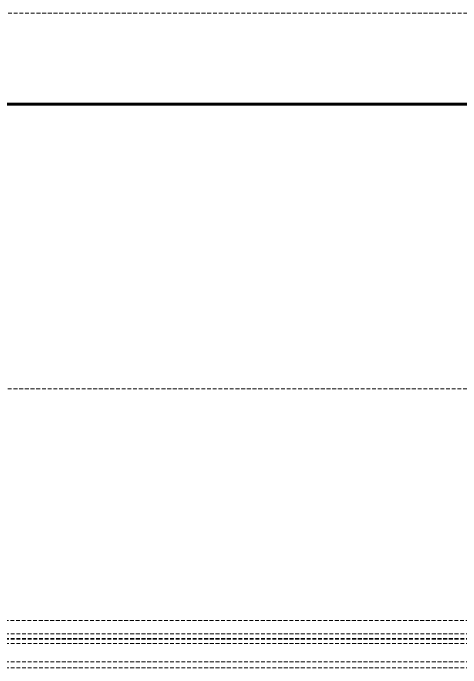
# Model space of a CAD drawing. Extents: x -1457 to 23780, y -2071 to 4205.
# Drawn here: x 3475.91 to 3505.41, y 2821.86 to 2865 of the extents above; entities that cross this region are included whole.
import ezdxf

# ---------------------------------------------------------------- set-up
doc = ezdxf.new("R2010")
doc.units = 0
doc.header["$MEASUREMENT"] = 0
doc.linetypes.add('HIDDEN', pattern=[0.375, 0.25, -0.125])
doc.layers.add('M-TEFRIS2-015', color=129, linetype='Continuous', lineweight=9)

msp = doc.modelspace()

# ---------------------------------------------------------------- linework, layer by layer
at = {"layer": 'M-TEFRIS2-015', "linetype": 'HIDDEN', "lineweight": 0}
for p, q in [((3422.48, 2824.99), (3519.723, 2824.99)), ((3521.371, 2824.1), (3424.28, 2824.1)), ((3521.371, 2823.8), (3424.28, 2823.8)), ((3521.371, 2823.762), (3424.28, 2823.762)), ((3521.371, 2823.462), (3424.28, 2823.462)), ((3521.371, 2822.262), (3423.591, 2822.262)), ((3521.371, 2821.862), (3423.591, 2821.862))]:
    msp.add_line(p, q, dxfattribs=at)
for points in [[(2529.825, 2825), (2529.825, 2865), (4067.5, 2865), (4067.5, 2825)], [(3533.935, 2840.249), (3411.064, 2840.249)]]:
    msp.add_lwpolyline(points, dxfattribs=at)
at = {"layer": 'M-TEFRIS2-015', "linetype": 'HIDDEN', "lineweight": 0, "const_width": 0.2}
msp.add_lwpolyline([(2529.825, 2859), (4067.2, 2859)], dxfattribs=at)

doc.saveas('drawing.dxf')
